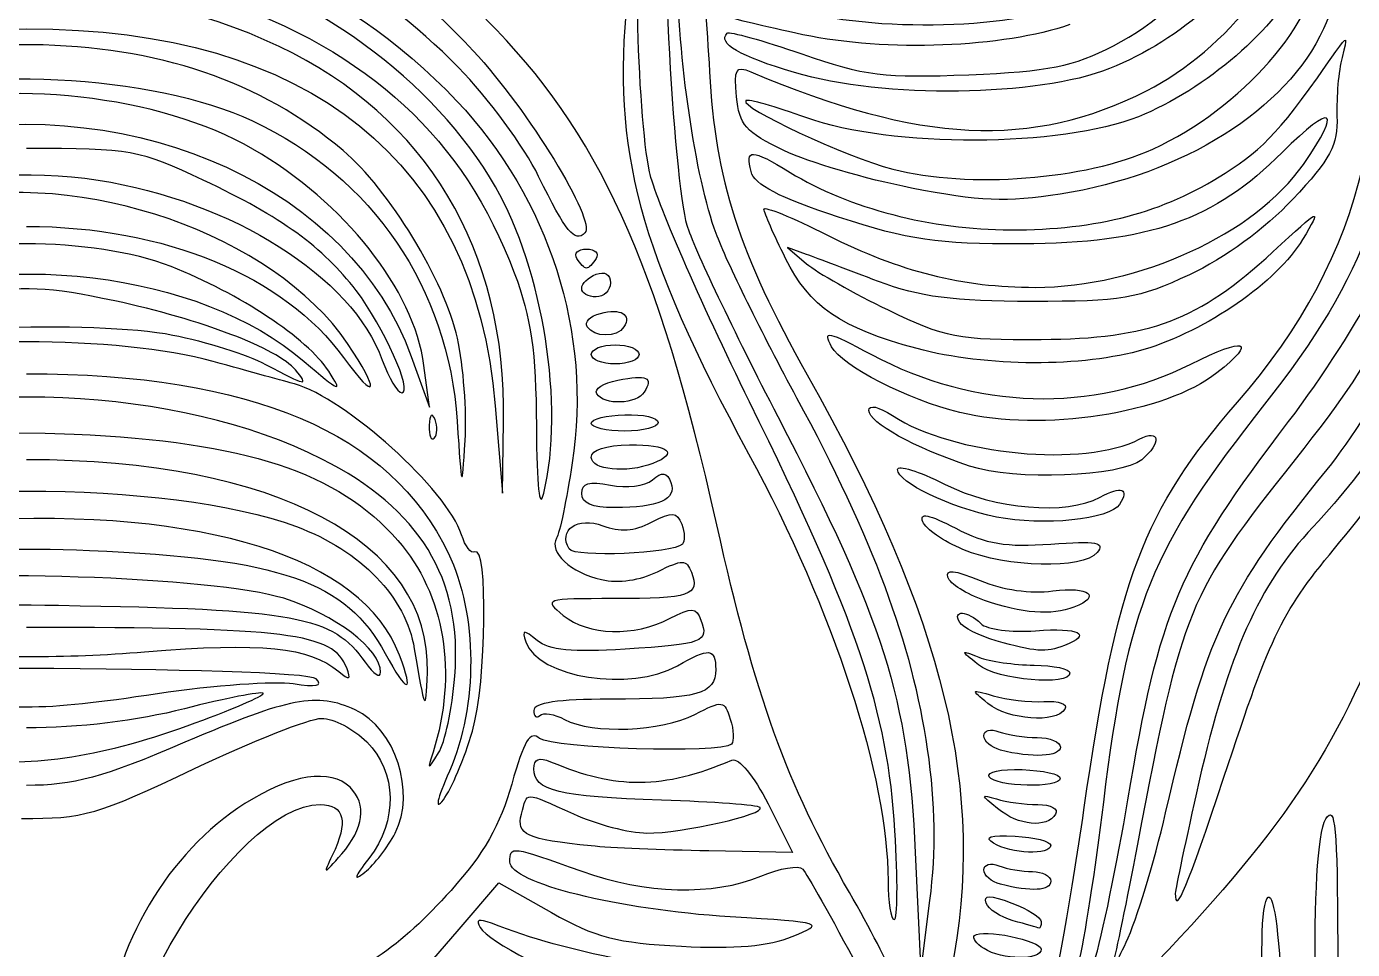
# Model space of a CAD drawing. Extents: x 0 to 150, y -1 to 211.
# Drawn here: x 74.93 to 111.58, y 110.04 to 135.54 of the extents above; entities that cross this region are included whole.
import ezdxf

# ---------------------------------------------------------------- set-up
doc = ezdxf.new("R2010")
doc.units = 0
doc.layers.get('0').update_dxf_attribs({"linetype": 'CONTINUOUS'})

msp = doc.modelspace()

# ---------------------------------------------------------------- linework, layer by layer
at = {"color": 7}
for points in [[(106.058899, 132.150665)], [(90.142745, 129.124972)], [(90.275037, 128.302909)], [(90.425918, 127.242805)], [(86.842047, 126.924316)], [(90.53962, 126.479133)], [(99.543899, 126.638174)], [(82.361603, 126.05326)], [(90.69061, 125.390545)], [(86.222433, 124.676659)], [(100.726079, 124.874242)], [(90.53962, 124.574615)], [(90.540459, 123.634862)], [(100.990662, 123.39366)], [(90.275037, 122.63606)], [(101.73848, 121.987329)], [(89.929737, 121.104025)], [(100.812825, 121.088891)], [(101.40741, 119.681046)], [(101.731292, 118.569684)], [(85.238524, 118.174209)], [(101.239677, 117.901776)], [(86.767487, 117.586136)], [(78.549608, 117.111857)], [(101.504253, 116.835547)], [(79.368076, 116.216914)], [(87.256853, 116.073931)], [(99.834756, 115.573254)], [(101.850558, 115.549024)], [(101.536193, 114.810987)], [(108.016434, 114.771321)], [(101.768836, 113.933026)], [(106.413221, 113.812947)], [(85.118937, 113.256303)], [(98.933929, 113.316112)], [(90.53962, 112.900711)], [(101.660415, 112.974657)], [(101.850558, 111.844844)], [(102.200903, 110.836183)], [(101.395199, 110.064611)]]:
    msp.add_lwpolyline(points, close=True, dxfattribs=at)
for points in [[(96.492745, 129.238274), (95.963579, 129.432743), (96.492745, 128.984229)], [(85.563527, 126.424904), (86.070437, 125.023925), (85.9169, 126.171867)], [(87.884365, 125.059128), (88.082964, 122.642675), (88.117527, 124.62705)], [(95.425498, 114.061309), (96.104784, 112.7208), (93.785224, 112.763144)], [(99.496163, 112.7208), (99.646637, 109.413508), (99.899618, 111.394219)], [(86.609436, 108.62791), (85.783592, 109.322812), (86.884761, 110.601191), (87.985931, 111.87957), (89.438385, 111.059857)]]:
    msp.add_lwpolyline(points, dxfattribs=at)
for points in [[(108.720099, 143.72169), (114.593732, 137.785356), (116.095603, 128.948638), (112.776564, 119.854252)], [(86.868146, 134.404613), (82.207793, 139.167365), (75.460413, 140.692719), (69.062928, 138.42977)], [(104.970035, 135.003117), (107.252783, 136.182677), (109.325037, 138.888573), (109.325037, 140.689772)], [(63.234337, 133.75404), (69.719632, 140.291264), (80.499977, 140.164669), (86.824881, 133.477016)], [(93.073416, 140.237467), (93.334991, 139.578559), (93.676086, 136.809739), (93.807082, 134.281976)], [(77.83962, 139.727829), (82.436131, 138.828253), (84.62845, 137.697776), (87.280041, 134.859847)], [(92.234568, 139.771559), (92.374625, 139.521292), (92.573798, 137.469912), (92.677176, 135.212934)], [(105.885454, 133.759755), (108.114817, 134.891018), (110.101909, 137.439884), (110.110392, 139.179133)], [(109.492891, 138.507594), (108.71495, 136.836981), (106.822563, 135.146068), (104.866038, 134.373342)], [(108.399715, 125.156217), (111.956924, 129.225977), (113.029384, 133.903), (111.454811, 138.47958)], [(89.461594, 137.904627), (87.482019, 135.464473), (88.037054, 135.625097), (90.16464, 138.108081)], [(110.950304, 137.909655), (111.224372, 136.722326), (111.202586, 136.411552), (110.779526, 135.473371)], [(87.893128, 131.110493), (86.218988, 134.036586), (82.783823, 136.54064), (79.129636, 137.498614)], [(81.917495, 134.983503), (77.530994, 137.068814), (72.058702, 137.002872), (67.604299, 134.811027)], [(93.990279, 129.817556), (93.419234, 131.343807), (92.92087, 134.745169), (92.92087, 137.116317)], [(106.058899, 132.150665), (108.517693, 133.273448), (110.658119, 135.716846), (110.642143, 137.382655)], [(110.150942, 136.919933), (109.50933, 135.507444), (107.512821, 133.784033), (105.659788, 133.043118)], [(80.22087, 136.29649), (84.421467, 134.838972), (87.01586, 132.442119), (88.413029, 128.728092)], [(91.529091, 136.268717), (91.101778, 132.144683), (91.858192, 129.322468), (94.888524, 123.734518)], [(95.880293, 136.097235), (97.944683, 135.37792), (102.140054, 135.421756), (103.801172, 136.179999)], [(94.008707, 121.772527), (92.377924, 129.04879), (90.744127, 132.626042), (87.629706, 135.73955)], [(92.147742, 131.525317), (91.990878, 132.256742), (91.846112, 134.188772), (91.826035, 135.818719)], [(96.38887, 135.310909), (95.313093, 135.539657), (94.402712, 135.759447), (94.3658, 135.799327)], [(62.984018, 129.218269), (65.117676, 133.552345), (68.769833, 135.462404), (74.93976, 135.471056)], [(74.93976, 135.471056), (82.746345, 135.48201), (87.330817, 131.794507), (87.884365, 125.059128)], [(96.154838, 134.264516), (94.636812, 134.712805), (94.019431, 135.074221), (94.297193, 135.351983)], [(94.297193, 135.351983), (94.355711, 135.410501), (95.285002, 135.151855), (96.362282, 134.777213)], [(103.768787, 135.589391), (101.950827, 134.94761), (98.678198, 134.824118), (96.38887, 135.310909)], [(110.779526, 135.473371), (109.777908, 133.252181), (106.868836, 131.425955), (103.502113, 130.904835)], [(111.122108, 134.850428), (111.433221, 135.298397), (111.448308, 135.283175), (111.289854, 134.681211)], [(75.061495, 135.033626), (68.388537, 135.113511), (63.192954, 131.093136), (62.875112, 125.603728)], [(83.683218, 132.107919), (81.402235, 134.027238), (78.559948, 134.991745), (75.061495, 135.033626)], [(88.117527, 124.62705), (88.199931, 129.358155), (85.991785, 133.046618), (81.917495, 134.983503)], [(92.677176, 135.212934), (92.780554, 132.955959), (93.007415, 130.633092), (93.181313, 130.051008)], [(100.978735, 134.205043), (103.190749, 134.295758), (103.86015, 134.429608), (104.970035, 135.003117)], [(112.680739, 134.9458), (112.947151, 131.406889), (111.950595, 128.628272), (109.150703, 125.103287)], [(87.280041, 134.859847), (88.793373, 133.240166), (90.687067, 130.154349), (90.365215, 129.832494)], [(96.362282, 134.777213), (98.08813, 134.177021), (98.636923, 134.109005), (100.978735, 134.205043)], [(108.057389, 131.484222), (109.153084, 132.179237), (109.633239, 132.706626), (111.122108, 134.850428)], [(111.289854, 134.681211), (111.194091, 134.317409), (111.131292, 133.588659), (111.150305, 133.061768)], [(70.056753, 133.491137), (73.290078, 134.481779), (78.417248, 134.222284), (81.179718, 132.928183)], [(89.085645, 131.395084), (88.685608, 132.212728), (87.687735, 133.567014), (86.868146, 134.404613)], [(93.807082, 134.281976), (93.960442, 131.322678), (94.627549, 129.255753), (96.506914, 125.916976)], [(94.555085, 133.592501), (94.480576, 134.372321), (94.531908, 134.461628), (94.95196, 134.283005)], [(94.95196, 134.283005), (99.605235, 132.304282), (102.723119, 132.155068), (105.885454, 133.759755)], [(104.866038, 134.373342), (102.879435, 133.588739), (98.623255, 133.535568), (96.154838, 134.264516)], [(81.189846, 132.14931), (78.61277, 133.642748), (74.376661, 134.114738), (71.266793, 133.254943)], [(72.151079, 132.591643), (78.081748, 133.69898), (83.899399, 131.024159), (85.563527, 126.424904)], [(86.824881, 133.477016), (89.378385, 130.777065), (90.568462, 127.049281), (90.015229, 123.483616)], [(95.864963, 132.11157), (94.808482, 132.616615), (94.62893, 132.819614), (94.555085, 133.592501)], [(94.815268, 133.488808), (94.632227, 133.305767), (97.564345, 131.93984), (98.873995, 131.598051)], [(96.495224, 133.013024), (95.623462, 133.32692), (94.867481, 133.541021), (94.815268, 133.488808)], [(110.220699, 131.726964), (111.307549, 133.295289), (111.032708, 133.453275), (109.640127, 132.060691)], [(105.659788, 133.043118), (103.537213, 132.19443), (98.81176, 132.178912), (96.495224, 133.013024)], [(111.150305, 133.061768), (111.17925, 132.259559), (110.979876, 131.885568), (109.924226, 130.761843)], [(81.179718, 132.928183), (84.497606, 131.373891), (86.586102, 128.310513), (86.832112, 124.637326)], [(79.817222, 131.293896), (78.062212, 132.124918), (77.82302, 132.167675), (74.929204, 132.167675)], [(85.9169, 126.171867), (85.636759, 128.266381), (83.730351, 130.677065), (81.189846, 132.14931)], [(86.842047, 126.924316), (86.49598, 128.500103), (84.943802, 131.047207), (83.683218, 132.107919)], [(94.954812, 131.529397), (94.788231, 132.166402), (94.957538, 132.162841), (96.033696, 131.506696)], [(99.386763, 131.074877), (98.12314, 131.323157), (96.53833, 131.789667), (95.864963, 132.11157)], [(98.873995, 131.598051), (100.960481, 131.053528), (104.202299, 131.302866), (106.058899, 132.150665)], [(109.640127, 132.060691), (107.758693, 130.179257), (105.95809, 129.546556), (102.44587, 129.532758)], [(113.552626, 131.982062), (113.106885, 128.059201), (112.597229, 126.855559), (109.994382, 123.578646)], [(66.32248, 128.176806), (68.712662, 130.636124), (73.00682, 131.899956), (76.910618, 131.293047)], [(83.804265, 126.783597), (81.7631, 129.787444), (76.454606, 131.634214), (72.511224, 130.712332)], [(102.807746, 128.331217), (105.665074, 128.331217), (108.891763, 129.809306), (110.220699, 131.726964)], [(76.910618, 131.293047), (80.621918, 130.716065), (83.932382, 128.621234), (84.763031, 126.324117)], [(84.041504, 128.24319), (83.128493, 129.44021), (81.979355, 130.270099), (79.817222, 131.293896)], [(90.365215, 129.832494), (90.086132, 129.553412), (89.839088, 129.85509), (89.085645, 131.395084)], [(94.911656, 125.17084), (93.548364, 127.934379), (92.304603, 130.793895), (92.147742, 131.525317)], [(97.377438, 130.272626), (95.726612, 130.813784), (95.050187, 131.16469), (94.954812, 131.529397)], [(96.033696, 131.506696), (97.665635, 130.511696), (99.940213, 129.918711), (102.124917, 129.918711)], [(102.124917, 129.918711), (104.555377, 129.918711), (106.32595, 130.385944), (108.057389, 131.484222)], [(89.227115, 122.642675), (89.806814, 125.044682), (89.215288, 128.799616), (87.893128, 131.110493)], [(103.502113, 130.904835), (102.014938, 130.674642), (101.266331, 130.705574), (99.386763, 131.074877)], [(95.313026, 130.48838), (95.30702, 130.583416), (96.096593, 130.26145), (97.067613, 129.772902)], [(95.908339, 129.13129), (95.586915, 129.782655), (95.319024, 130.393347), (95.313026, 130.48838)], [(109.924226, 130.761843), (109.159389, 129.947689), (108.039215, 129.128687), (107.076079, 128.679456)], [(109.381094, 129.315012), (110.721053, 130.54861), (110.741484, 130.557072), (110.200136, 129.654128)], [(102.44587, 129.532758), (100.090139, 129.523498), (99.319522, 129.635993), (97.377438, 130.272626)], [(78.925809, 128.903365), (76.78379, 129.743261), (73.010175, 129.741837), (70.897583, 128.900349)], [(74.929204, 130.014176), (78.748123, 130.014176), (82.061762, 128.644076), (83.694688, 126.389887)], [(93.181313, 130.051008), (93.35521, 129.468925), (94.486987, 127.087675), (95.696371, 124.759342)], [(96.2244, 125.271721), (95.281181, 127.008739), (94.275825, 129.054365), (93.990279, 129.817556)], [(97.067613, 129.772902), (99.076581, 128.76213), (100.792283, 128.331217), (102.807746, 128.331217)], [(69.835077, 127.803738), (74.195882, 129.435326), (79.684589, 128.782757), (82.601618, 126.28589)], [(90.142745, 129.124972), (90.052808, 129.270493), (90.171871, 129.389555), (90.407329, 129.389555)], [(90.407329, 129.389555), (90.642787, 129.389555), (90.761849, 129.270493), (90.671912, 129.124972)], [(110.200136, 129.654128), (109.495897, 128.479492), (107.546709, 127.12927), (105.811225, 126.613886)], [(90.407329, 128.860389), (90.351745, 128.860389), (90.232682, 128.979451), (90.142745, 129.124972)], [(90.671912, 129.124972), (90.581975, 128.979451), (90.462912, 128.860389), (90.407329, 128.860389)], [(99.543899, 126.638182), (97.432492, 127.205605), (96.565051, 127.800457), (95.908339, 129.13129)], [(98.47712, 128.493742), (97.676756, 128.796277), (96.783787, 129.131317), (96.492745, 129.238274)], [(102.975037, 126.892939), (105.995793, 126.913285), (107.31345, 127.411485), (109.381094, 129.315012)], [(83.28333, 126.01498), (82.688004, 126.923565), (80.824163, 128.159013), (78.925809, 128.903365)], [(88.413029, 128.728092), (88.882249, 127.480782), (89.012937, 126.573608), (89.022888, 124.494758)], [(90.275037, 128.302909), (90.275037, 128.432862), (90.453631, 128.607717), (90.671912, 128.691481)], [(90.671912, 128.691481), (90.913664, 128.784249), (91.068787, 128.69201), (91.068787, 128.455206)], [(96.492745, 128.984229), (96.783787, 128.737545), (97.795818, 128.16228), (98.741704, 127.705858)], [(107.076079, 128.679456), (105.652906, 128.015651), (105.201006, 127.939244), (102.710454, 127.941343)], [(77.370178, 127.956477), (75.507723, 128.354294), (74.890641, 128.378961), (73.236053, 128.121728)], [(90.671912, 128.066633), (90.453631, 128.066633), (90.275037, 128.172959), (90.275037, 128.302909)], [(91.068787, 128.455206), (91.068787, 128.241491), (90.890193, 128.066633), (90.671912, 128.066633)], [(102.710454, 127.941343), (100.544352, 127.943195), (99.611744, 128.064858), (98.47712, 128.493742)], [(82.361603, 126.05326), (81.877625, 126.63642), (79.747163, 127.44876), (77.370178, 127.956477)], [(85.304656, 125.4208), (85.620529, 125.4208), (84.805893, 127.241025), (84.041504, 128.24319)], [(109.813706, 124.624013), (110.755822, 125.85927), (111.797351, 127.482052), (112.128215, 128.230199)], [(90.425918, 127.242803), (90.346207, 127.371779), (90.510881, 127.537424), (90.791858, 127.610902)], [(90.791858, 127.610902), (91.35826, 127.759018), (91.659049, 127.585793), (91.442855, 127.235979)], [(98.741704, 127.705858), (100.310982, 126.948631), (100.681478, 126.877485), (102.975037, 126.892939)], [(69.505245, 126.688069), (70.942861, 127.234466), (76.824967, 127.437245), (78.973804, 127.014486)], [(91.442855, 127.235979), (91.259155, 126.938746), (90.61115, 126.943093), (90.425918, 127.242805)], [(80.088579, 126.284739), (77.488076, 127.00468), (72.345172, 127.006517), (69.769829, 126.288416)], [(78.973804, 127.014486), (79.873499, 126.837482), (81.028162, 126.471286), (81.53972, 126.200715)], [(87.054447, 124.097883), (87.103257, 124.898248), (87.007676, 126.170142), (86.842047, 126.924316)], [(97.182903, 126.690094), (96.933954, 127.155255), (97.060131, 127.130683), (98.284752, 126.475506)], [(107.106855, 126.207962), (108.631553, 126.977034), (108.972609, 126.864684), (107.83344, 125.968614)], [(113.601106, 126.81562), (113.042401, 124.951744), (112.151803, 123.493173), (110.483224, 121.709326)], [(111.232897, 121.298848), (112.974631, 123.391205), (113.785079, 125.066417), (113.954655, 126.924763)], [(83.694688, 126.389887), (84.62005, 125.112462), (84.712969, 125.446322), (83.804265, 126.783597)], [(90.53962, 126.479133), (90.53962, 126.624654), (90.837277, 126.743717), (91.201079, 126.743717)], [(91.201079, 126.21455), (90.837277, 126.21455), (90.53962, 126.333612), (90.53962, 126.479133)], [(91.201079, 126.743717), (91.564881, 126.743717), (91.862537, 126.624654), (91.862537, 126.479133)], [(91.862537, 126.479133), (91.862537, 126.333612), (91.564881, 126.21455), (91.201079, 126.21455)], [(100.726079, 124.874242), (99.286552, 125.224307), (97.468796, 126.155895), (97.182903, 126.690094)], [(98.284752, 126.475506), (101.138665, 124.948651), (104.413373, 124.84934), (107.106855, 126.207962)], [(105.811225, 126.613886), (104.137296, 126.116784), (101.445195, 126.127216), (99.543899, 126.638174)], [(110.87899, 123.302297), (111.527921, 124.101654), (112.423456, 125.530404), (112.869072, 126.477297)], [(82.337537, 125.662544), (82.119256, 125.722742), (81.107224, 126.00273), (80.088579, 126.284739)], [(81.53972, 126.200715), (82.675074, 125.600214), (82.748535, 125.587035), (82.361603, 126.05326)], [(82.601618, 126.28589), (83.594959, 125.435627), (83.68687, 125.399102), (83.28333, 126.01498)], [(84.763031, 126.324117), (84.942685, 125.827293), (85.186417, 125.4208), (85.304656, 125.4208)], [(83.095976, 123.586542), (79.113298, 125.596991), (72.931282, 125.867933), (68.236693, 124.237787)], [(74.929204, 125.945963), (81.160546, 125.945963), (84.988905, 124.319448), (86.583753, 120.994419)], [(90.69061, 125.390545), (90.610957, 125.519426), (90.871821, 125.687505), (91.270307, 125.764057)], [(91.270307, 125.764057), (92.088629, 125.921259), (92.257824, 125.846335), (92.005708, 125.438403)], [(96.506914, 125.916976), (100.321168, 119.14079), (101.468267, 114.393168), (100.488242, 109.439038)], [(107.83344, 125.968614), (106.402942, 124.843384), (103.004678, 124.320128), (100.726079, 124.874242)], [(86.954421, 121.494031), (86.56089, 122.733932), (83.748142, 125.27352), (82.337537, 125.662544)], [(92.005708, 125.438403), (91.794711, 125.097003), (90.892326, 125.064165), (90.69061, 125.390545)], [(98.933931, 113.316112), (98.729149, 116.655032), (97.884369, 119.144825), (94.911656, 125.17084)], [(99.834716, 115.573254), (99.415928, 118.46973), (98.321479, 121.409772), (96.2244, 125.271721)], [(98.212537, 124.928858), (98.212537, 125.098858), (98.481002, 125.041171), (98.867061, 124.788216)], [(104.155417, 113.897722), (105.068984, 120.252543), (105.793551, 122.174537), (108.399715, 125.156217)], [(109.150703, 125.103287), (106.014393, 121.154759), (105.360385, 119.542044), (104.693844, 114.113159)], [(63.359668, 117.018073), (62.877232, 122.047929), (67.543537, 124.675355), (76.25212, 124.277342)], [(86.222443, 124.676659), (86.137983, 124.887725), (86.075287, 124.825032), (86.062592, 124.516806)], [(86.201557, 124.16954), (86.289475, 124.257459), (86.298873, 124.485665), (86.222433, 124.676659)], [(86.832112, 124.637326), (86.961903, 122.699407), (86.968227, 122.684064), (87.054447, 124.097883)], [(90.53962, 124.574615), (90.53962, 124.691296), (90.956339, 124.798574), (91.465662, 124.81301)], [(91.465662, 124.81301), (91.974985, 124.827456), (92.391704, 124.731984), (92.391704, 124.600864)], [(92.391704, 124.600864), (92.391704, 124.469747), (91.974985, 124.362469), (91.465662, 124.362469)], [(95.696371, 124.759342), (98.626525, 119.118142), (99.302544, 116.976377), (99.496163, 112.7208)], [(100.990662, 123.39366), (99.475737, 123.895665), (98.212537, 124.59371), (98.212537, 124.928858)], [(98.867061, 124.788216), (100.533523, 123.696309), (104.185016, 123.347991), (105.687016, 124.137655)], [(105.370257, 114.173103), (106.251671, 119.417552), (106.76673, 120.62896), (109.813706, 124.624013)], [(76.25212, 124.277342), (81.012726, 124.059765), (83.534059, 123.231354), (85.195725, 121.338819)], [(86.062592, 124.516806), (86.05111, 124.237893), (86.113639, 124.081622), (86.201557, 124.16954)], [(89.022888, 124.494758), (89.030879, 122.823581), (89.106118, 122.141321), (89.227115, 122.642675)], [(91.465662, 124.362469), (90.956339, 124.362469), (90.53962, 124.457936), (90.53962, 124.574615)], [(105.687016, 124.137655), (106.259347, 124.438553), (106.308887, 124.029928), (105.755736, 123.570852)], [(90.540459, 123.634862), (90.540988, 123.841984), (90.936532, 123.97041), (91.598792, 123.978482)], [(91.598792, 123.978482), (92.682666, 123.991685), (92.982595, 123.750549), (92.237772, 123.464733)], [(86.011012, 117.694877), (86.108339, 121.302399), (81.832617, 123.568717), (74.929204, 123.568717)], [(86.767487, 117.586128), (86.984456, 120.289079), (85.802922, 122.22008), (83.095976, 123.586542)], [(92.237772, 123.464733), (91.52159, 123.189907), (90.539581, 123.288338), (90.540459, 123.634862)], [(94.888524, 123.734518), (97.243643, 119.391658), (98.741704, 114.805428), (98.741704, 111.938205)], [(105.755736, 123.570852), (105.179222, 123.09239), (102.230703, 122.982747), (100.990662, 123.39366)], [(109.994382, 123.578646), (107.011115, 119.822793), (106.882218, 119.508598), (105.633938, 112.949614)], [(90.015229, 123.483616), (89.8578, 122.46896), (89.663011, 121.532023), (89.582363, 121.40153)], [(92.227858, 123.013362), (92.509726, 123.247293), (92.628355, 123.229386), (92.740972, 122.935907)], [(99.006287, 123.300008), (99.006287, 123.435787), (99.589124, 123.254138), (100.301483, 122.896339)], [(101.73848, 121.987329), (100.454714, 122.247713), (99.006287, 122.943607), (99.006287, 123.300008)], [(106.413221, 113.812947), (107.568151, 118.777023), (108.068607, 119.840446), (110.87899, 123.302297)], [(67.468493, 121.723809), (70.963994, 123.031644), (78.894413, 123.031644), (82.389914, 121.723809)], [(90.275037, 122.63606), (90.275037, 122.928499), (90.473829, 122.986562), (91.068131, 122.867703)], [(91.068131, 122.867703), (91.515808, 122.778165), (92.020903, 122.841615), (92.227858, 123.013362)], [(92.740972, 122.935907), (92.917507, 122.475868), (92.396924, 122.2458), (91.179438, 122.2458)], [(100.301483, 122.896339), (101.692602, 122.197619), (103.665681, 122.0304), (104.602592, 122.53182)], [(104.602592, 122.53182), (105.201225, 122.852199), (105.419927, 122.773294), (105.143464, 122.336687)], [(91.179438, 122.2458), (90.558728, 122.2458), (90.275037, 122.368215), (90.275037, 122.63606)], [(85.238524, 118.174209), (84.219997, 120.869533), (79.87275, 122.232452), (73.363683, 121.897127)], [(92.205823, 121.843453), (92.788904, 122.145959), (92.905667, 122.137887), (93.040803, 121.785727)], [(99.700763, 121.858289), (99.601528, 122.11689), (99.869863, 122.063002), (100.614774, 121.674734)], [(105.143464, 122.336687), (104.87769, 121.91696), (103.023416, 121.726711), (101.73848, 121.987329)], [(82.389914, 121.723809), (84.177391, 121.055029), (85.417073, 119.77143), (85.649398, 118.348853)], [(89.929735, 121.104025), (89.609562, 121.622074), (90.167809, 122.008892), (90.8573, 121.746748)], [(90.8573, 121.746748), (91.33319, 121.565816), (91.724805, 121.593898), (92.205823, 121.843453)], [(93.040803, 121.785727), (93.127211, 121.560553), (93.135437, 121.313845), (93.059086, 121.237491)], [(97.675959, 111.613413), (95.937909, 114.62974), (95.071885, 117.028817), (94.008707, 121.772527)], [(100.812825, 121.088891), (100.278454, 121.310718), (99.778026, 121.656946), (99.700763, 121.858289)], [(100.614774, 121.674734), (101.441433, 121.243855), (102.008443, 121.149639), (103.23916, 121.238661)], [(110.483224, 121.709326), (108.993871, 120.117087), (108.136634, 118.198651), (107.334603, 114.662924)], [(85.195725, 121.338819), (86.490307, 119.864373), (86.856935, 117.654345), (86.166505, 115.486963)], [(87.317524, 121.023547), (87.218859, 120.963955), (87.055463, 121.175674), (86.954421, 121.494031)], [(89.582363, 121.40153), (89.349175, 121.024227), (89.97854, 120.44276), (90.820198, 120.257901)], [(103.23916, 121.238661), (104.512777, 121.330786), (104.754717, 121.286738), (104.521111, 121.005259)], [(67.137129, 120.162201), (68.648778, 120.830877), (72.827708, 121.226736), (76.669948, 121.065221)], [(76.669948, 121.065221), (81.954965, 120.843056), (83.768557, 120.21149), (84.844752, 118.218434)], [(86.583753, 120.994419), (87.401879, 119.28874), (87.417182, 116.79722), (86.620755, 114.969753)], [(87.256853, 116.073936), (87.645819, 117.411304), (87.692873, 121.25025), (87.317524, 121.023547)], [(93.059086, 121.237491), (92.799456, 120.977861), (90.079409, 120.861852), (89.929737, 121.104025)], [(104.521111, 121.005259), (104.133465, 120.538174), (102.024921, 120.585727), (100.812825, 121.088891)], [(108.016434, 114.771321), (109.383475, 118.90185), (109.595132, 119.331385), (111.232897, 121.298848)], [(82.038494, 119.740701), (80.123673, 120.339961), (72.865446, 120.578391), (69.870169, 120.140423)], [(92.372188, 120.476605), (93.06338, 120.821416), (93.16852, 120.819463), (93.306747, 120.459249)], [(90.820198, 120.257901), (91.29295, 120.154068), (91.895993, 120.239036), (92.372188, 120.476605)], [(93.306747, 120.459249), (93.550412, 119.82427), (93.279645, 119.732242), (91.167693, 119.732242)], [(100.394834, 120.322589), (100.318819, 120.555303), (100.574917, 120.528633), (101.291541, 120.229209)], [(101.40741, 119.681046), (100.909017, 119.854734), (100.453357, 120.143429), (100.394834, 120.322589)], [(101.291541, 120.229209), (101.898558, 119.97558), (102.690171, 119.863132), (103.296305, 119.94443)], [(103.296305, 119.94443), (104.299732, 120.079019), (104.665595, 119.797658), (103.879438, 119.495983)], [(112.776564, 119.854252), (111.29051, 115.782368), (109.808944, 113.506099), (106.153151, 109.678092)], [(68.160162, 119.330782), (69.190272, 119.544632), (71.697625, 119.615823), (75.816288, 119.548167)], [(75.816288, 119.548167), (82.406075, 119.439915), (83.393796, 119.257247), (84.287334, 117.981545)], [(84.718787, 117.701039), (84.718787, 118.336232), (83.456259, 119.296998), (82.038494, 119.740701)], [(91.167693, 119.732242), (89.246324, 119.732242), (89.208507, 119.719781), (89.763404, 119.269222)], [(92.703846, 119.179372), (93.324114, 119.502981), (93.432529, 119.498036), (93.56997, 119.139872)], [(103.879438, 119.495983), (103.266933, 119.260943), (102.433948, 119.323302), (101.40741, 119.681046)], [(89.763404, 119.269222), (90.449146, 118.71243), (91.733619, 118.673181), (92.703846, 119.179372)], [(93.56997, 119.139872), (93.802168, 118.534775), (93.645585, 118.474694), (91.473004, 118.335266)], [(100.723488, 119.074991), (100.504075, 119.430009), (100.947244, 119.40526), (101.310281, 119.042222)], [(83.779791, 117.818561), (83.410182, 118.781714), (82.171127, 118.938508), (74.929204, 118.938508)], [(89.044066, 118.57314), (88.663571, 118.88724), (88.61973, 118.882816), (88.73155, 118.541617)], [(101.731292, 118.569684), (101.265514, 118.704386), (100.812002, 118.931772), (100.723488, 119.074991)], [(101.310281, 119.042222), (101.471913, 118.880591), (102.148547, 118.792416), (102.818406, 118.845692)], [(102.818406, 118.845692), (104.027145, 118.941826), (104.413241, 118.744018), (103.614855, 118.437649)], [(78.194784, 118.26348), (81.444764, 118.527388), (82.747498, 118.395811), (83.559862, 117.72161)], [(88.73155, 118.541617), (89.056509, 117.55006), (91.63205, 117.143403), (92.92087, 117.880159)], [(91.473004, 118.335266), (90.019174, 118.241964), (89.367998, 118.305736), (89.044066, 118.57314)], [(92.92087, 117.880159), (93.805356, 118.385778), (93.979204, 118.368696), (93.979204, 117.776175)], [(103.614855, 118.437649), (103.096859, 118.238876), (102.80427, 118.259386), (101.731292, 118.569684)], [(71.672868, 118.262686), (73.845261, 118.08628), (76.016223, 118.086531), (78.194784, 118.26348)], [(84.844752, 118.218434), (85.452016, 117.093812), (85.655425, 117.070968), (85.238524, 118.174209)], [(85.649398, 118.348853), (85.932748, 116.613837), (85.979561, 116.529173), (86.011012, 117.694877)], [(101.239669, 117.901776), (100.73354, 118.314171), (100.733765, 118.317245), (101.255253, 118.113424)], [(101.255253, 118.113424), (101.546295, 117.999671), (102.230904, 117.900654), (102.776607, 117.893388)], [(82.941126, 117.514711), (82.594551, 117.861286), (67.32238, 117.91981), (66.978451, 117.57588)], [(83.559862, 117.72161), (83.862918, 117.470095), (83.906191, 117.489171), (83.779791, 117.818561)], [(84.287334, 117.981545), (84.524633, 117.642751), (84.718787, 117.516524), (84.718787, 117.701039)], [(93.979204, 117.776175), (93.979204, 117.092079), (93.487184, 116.954133), (91.047147, 116.954133)], [(103.768795, 117.681737), (103.768795, 117.307699), (101.753609, 117.483022), (101.239677, 117.901776)], [(102.776607, 117.893388), (103.32231, 117.886112), (103.768795, 117.790878), (103.768795, 117.681737)], [(78.549608, 117.111867), (80.113082, 117.344142), (81.803049, 117.467528), (82.305096, 117.386058)], [(82.305096, 117.386058), (82.940459, 117.282952), (83.133779, 117.322058), (82.941126, 117.514711)], [(86.319677, 115.468919), (86.494538, 115.743453), (86.696053, 116.696202), (86.767487, 117.586136)], [(71.225037, 117.124239), (74.582131, 116.619607), (75.228783, 116.618515), (78.549608, 117.111857)], [(81.469238, 117.116876), (81.412829, 117.173285), (80.434979, 116.981153), (79.296241, 116.689912)], [(84.01581, 116.660324), (82.948634, 117.146562), (82.223779, 117.00845), (79.309087, 115.763508)], [(79.368076, 116.216914), (80.580124, 116.655485), (81.525647, 117.060467), (81.469238, 117.116876)], [(91.047147, 116.954133), (89.627326, 116.954133), (88.95212, 116.85465), (88.95212, 116.645452)], [(93.40337, 116.533126), (94.170717, 116.929937), (94.217792, 116.92368), (94.383069, 116.402943)], [(101.504253, 116.835547), (101.011762, 117.229255), (101.017837, 117.237907), (101.65212, 117.0462)], [(101.65212, 117.0462), (102.015922, 116.936242), (102.645271, 116.866088), (103.050676, 116.890303)], [(103.050676, 116.890303), (103.465096, 116.915041), (103.718868, 116.822836), (103.630373, 116.679649)], [(79.296241, 116.689912), (78.006109, 116.359951), (76.360266, 116.160383), (74.929204, 116.160383)], [(85.118937, 113.256303), (85.699817, 114.379597), (85.124388, 116.155219), (84.01581, 116.660324)], [(88.95212, 116.645452), (88.95212, 116.475679), (89.027307, 116.411957), (89.119199, 116.503852)], [(89.119199, 116.503852), (89.211094, 116.595747), (89.519461, 116.546138), (89.804462, 116.393608)], [(103.630373, 116.679649), (103.385623, 116.283632), (102.074374, 116.379781), (101.504253, 116.835547)], [(73.306273, 115.339487), (74.797518, 115.031697), (76.956044, 115.344144), (79.368076, 116.216914)], [(79.569815, 115.035904), (81.176265, 115.799889), (82.759256, 116.424967), (83.08757, 116.424967)], [(83.08757, 116.424967), (83.415886, 116.424967), (83.97675, 116.132721), (84.333937, 115.775534)], [(89.804462, 116.393608), (90.571518, 115.983094), (92.483022, 116.057196), (93.40337, 116.533126)], [(94.383069, 116.402943), (94.478557, 116.102082), (94.49308, 115.792316), (94.41534, 115.714574)], [(86.451488, 114.176003), (86.675487, 114.467045), (87.037902, 115.321112), (87.256853, 116.073931)], [(89.113688, 115.871503), (88.847538, 116.092388), (88.678361, 115.815332), (88.343137, 114.609592)], [(94.41534, 115.714574), (94.149648, 115.448884), (89.455493, 115.58783), (89.113688, 115.871503)], [(101.387537, 115.943512), (101.387537, 116.093933), (101.575867, 116.144733), (101.806052, 116.056405)], [(101.850558, 115.549024), (101.595896, 115.615572), (101.387537, 115.793094), (101.387537, 115.943512)], [(101.806052, 116.056405), (102.036234, 115.968074), (102.512484, 115.895805), (102.864386, 115.895805)], [(102.864386, 115.895805), (103.216284, 115.895805), (103.504204, 115.776743), (103.504204, 115.631222)], [(79.309087, 115.763508), (77.03706, 114.793067), (76.227085, 114.572883), (74.929204, 114.572883)], [(84.333937, 115.775534), (85.169883, 114.939591), (85.195426, 113.596483), (84.395125, 112.558044)], [(86.166505, 115.486963), (86.007369, 114.987398), (86.012591, 114.986784), (86.319677, 115.468919)], [(99.899618, 111.394219), (100.077209, 112.784662), (100.057881, 114.030046), (99.834756, 115.573254)], [(103.504204, 115.631222), (103.504204, 115.364665), (102.707556, 115.325065), (101.850558, 115.549024)], [(88.95212, 115.026374), (88.95212, 115.302554), (89.092929, 115.363702), (89.415141, 115.227439)], [(89.415141, 115.227439), (91.234596, 114.457999), (92.514335, 114.46864), (94.428852, 115.269124)], [(94.428852, 115.269124), (94.61264, 115.345969), (95.032113, 114.837615), (95.425498, 114.061309)], [(74.796912, 113.661515), (76.49854, 113.648022), (76.886268, 113.759684), (79.569815, 115.035904)], [(83.87212, 114.519967), (83.342911, 115.049176), (82.242348, 114.879191), (80.968818, 114.071543)], [(86.620755, 114.969753), (86.271095, 114.167428), (86.204486, 113.855074), (86.451488, 114.176003)], [(92.484633, 114.165309), (89.630851, 114.26054), (88.95212, 114.425984), (88.95212, 115.026374)], [(101.536193, 114.810987), (101.455257, 114.941945), (101.864276, 115.031242), (102.445124, 115.009425)], [(103.502706, 114.771321), (103.504823, 114.488476), (101.713181, 114.524615), (101.536193, 114.810987)], [(102.445124, 115.009425), (103.025972, 114.987597), (103.501883, 114.880461), (103.502706, 114.771321)], [(106.681601, 111.596321), (106.67369, 110.940858), (107.026239, 111.779439), (108.016434, 114.771321)], [(83.645515, 112.683965), (84.259417, 113.388717), (84.341152, 114.050934), (83.87212, 114.519967)], [(88.343137, 114.609592), (88.032495, 113.492283), (87.567527, 112.679734), (86.663273, 111.673987)], [(88.610586, 113.77803), (88.778339, 114.41952), (88.65058, 114.418906), (90.047707, 113.784936)], [(101.768836, 113.933026), (101.298862, 114.31596), (101.296407, 114.338428), (101.739906, 114.197609)], [(107.334603, 114.662924), (106.97677, 113.085433), (106.682918, 111.705461), (106.681601, 111.596321)], [(77.970115, 105.696488), (76.63007, 107.430271), (80.655139, 114.043717), (83.050399, 114.043717)], [(80.968818, 114.071543), (78.844121, 112.724099), (77.318521, 110.140829), (77.109476, 107.536594)], [(83.050399, 114.043717), (83.722305, 114.043717), (83.833123, 113.572176), (83.380932, 112.63726)], [(95.206746, 113.962693), (95.143143, 114.026296), (93.918191, 114.117475), (92.484633, 114.165309)], [(101.739906, 114.197609), (102.006469, 114.112969), (102.519512, 114.043717), (102.879999, 114.043717)], [(102.879999, 114.043717), (103.249582, 114.043717), (103.464117, 113.928324), (103.371912, 113.779133)], [(104.693844, 114.113159), (104.465824, 112.255956), (104.15732, 110.260175), (104.008277, 109.678092)], [(104.435767, 109.675187), (104.655982, 110.401193), (105.076503, 112.425255), (105.370257, 114.173103)], [(110.842727, 113.646842), (111.100222, 114.074919), (111.162566, 113.410227), (111.169074, 110.167404)], [(90.53962, 112.900711), (88.74029, 113.085737), (88.462575, 113.212041), (88.610586, 113.77803)], [(90.047707, 113.784936), (90.682061, 113.49709), (91.594839, 113.258965), (92.076103, 113.255769)], [(92.076103, 113.255769), (93.041817, 113.249366), (95.389875, 113.779567), (95.206746, 113.962693)], [(103.371912, 113.779133), (103.128048, 113.384555), (102.35034, 113.459212), (101.768836, 113.933026)], [(103.079455, 107.944597), (103.314511, 108.737426), (103.798695, 111.416333), (104.155417, 113.897722)], [(105.324563, 110.241072), (105.606014, 110.841753), (106.095911, 112.449097), (106.413221, 113.812947)], [(111.021947, 102.799563), (110.48483, 106.015766), (110.371686, 112.863754), (110.842727, 113.646842)], [(84.28028, 112.172364), (84.540648, 112.380046), (84.918045, 112.867818), (85.118937, 113.256303)], [(98.912868, 110.868717), (99.007009, 110.868717), (99.016487, 111.970045), (98.933929, 113.316112)], [(88.290662, 112.460199), (88.290662, 112.909242), (88.314183, 112.906183), (90.275037, 112.202195)], [(93.785224, 112.763144), (92.509464, 112.786427), (91.048943, 112.848337), (90.53962, 112.900711)], [(101.660415, 112.974657), (101.386262, 113.148044), (101.561212, 113.205284), (102.254542, 113.169044)], [(103.238435, 112.919237), (103.240022, 112.640218), (102.127434, 112.679295), (101.660415, 112.974657)], [(102.254542, 113.169044), (102.79503, 113.140792), (103.237781, 113.028378), (103.238435, 112.919237)], [(105.633938, 112.949614), (105.339396, 111.401971), (105.034154, 109.91369), (104.955623, 109.642323)], [(83.380932, 112.63726), (83.117978, 112.0936), (83.133663, 112.09637), (83.645515, 112.683965)], [(84.395125, 112.558044), (83.983854, 112.024393), (83.949305, 111.90836), (84.28028, 112.172364)], [(94.376079, 110.943342), (91.267732, 111.135017), (88.290662, 111.877083), (88.290662, 112.460199)], [(90.275037, 112.202195), (92.030206, 111.572048), (93.919445, 111.519846), (95.225171, 112.065414)], [(95.225171, 112.065414), (95.755584, 112.287034), (96.276485, 112.376331), (96.382726, 112.263851)], [(96.382726, 112.263851), (96.48897, 112.151372), (97.182585, 110.917741), (97.924099, 109.52245)], [(101.387537, 112.239332), (101.387537, 112.389753), (101.575867, 112.440553), (101.806052, 112.352225)], [(101.850558, 111.844844), (101.595896, 111.911392), (101.387537, 112.088914), (101.387537, 112.239332)], [(101.806052, 112.352225), (102.036234, 112.263894), (102.452953, 112.191625), (102.732094, 112.191625)], [(102.732094, 112.191625), (103.011232, 112.191625), (103.23962, 112.072563), (103.23962, 111.927042)], [(98.741704, 111.938205), (98.741704, 111.349986), (98.818729, 110.868717), (98.912868, 110.868717)], [(103.23962, 111.927042), (103.23962, 111.658289), (102.689091, 111.625711), (101.850558, 111.844844)], [(86.663273, 111.673987), (85.247377, 110.099171), (84.204929, 109.386695), (81.982694, 108.474989)], [(98.868571, 109.298309), (98.773213, 109.598751), (98.23654, 110.640548), (97.675959, 111.613413)], [(101.456839, 111.322255), (101.37939, 111.554607), (101.550946, 111.55481), (102.164827, 111.323049)], [(109.839228, 101.577608), (109.218762, 104.748857), (108.832023, 111.225476), (109.247781, 111.482428)], [(109.247781, 111.482428), (109.414601, 111.585528), (109.568327, 110.363706), (109.667297, 108.148086)], [(89.438385, 111.059857), (90.647102, 110.3777), (91.249873, 110.221448), (93.030334, 110.128751)], [(102.200903, 110.836231), (101.847891, 110.934881), (101.513061, 111.153591), (101.456839, 111.322255)], [(102.164827, 111.323049), (102.610444, 111.154848), (102.975037, 110.924269), (102.975037, 110.810651)], [(87.784239, 110.763341), (87.427419, 110.900948), (87.335019, 110.866081), (87.471459, 110.645316)], [(94.957387, 109.432373), (92.493957, 109.449597), (89.982418, 109.915611), (87.784239, 110.763341)], [(96.09587, 110.398774), (97.011807, 110.776025), (96.993041, 110.781968), (94.376079, 110.943342)], [(102.908891, 110.630449), (102.872511, 110.644948), (102.553916, 110.737536), (102.200903, 110.836183)], [(102.975037, 110.810651), (102.975037, 110.697034), (102.945271, 110.615944), (102.908891, 110.630449)], [(87.471459, 110.645316), (87.718469, 110.245647), (89.565416, 109.293205), (90.936495, 108.858452)], [(93.030334, 110.128751), (94.513532, 110.051532), (95.453896, 110.13436), (96.09587, 110.398774)], [(101.395199, 110.064621), (101.181133, 110.200001), (101.06207, 110.362661), (101.130616, 110.426085)], [(101.130616, 110.426085), (101.347315, 110.626594), (102.975037, 110.290218), (102.975037, 110.044926)], [(102.975037, 110.044926), (102.975037, 109.737001), (101.891891, 109.750505), (101.395199, 110.064611)], [(104.955623, 109.642323), (104.877089, 109.370953), (105.043113, 109.640471), (105.324563, 110.241072)], [(111.169074, 110.167404), (111.182436, 103.508289), (112.452428, 97.789423), (114.976074, 93.024127)]]:
    msp.add_open_spline(points, degree=3, dxfattribs=at)

doc.saveas('drawing.dxf')
